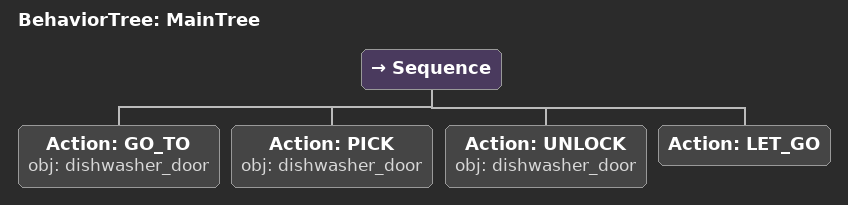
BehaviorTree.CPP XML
<root main_tree_to_execute="MainTree">
  <BehaviorTree ID="MainTree">
    <Sequence>
      <!-- Go to dishwasher_door -->
      <Action ID="GO_TO" obj="dishwasher_door" />
      <!-- Pick dishwasher_door -->
      <Action ID="PICK" obj="dishwasher_door" />
      <!-- Unlock dishwasher_door -->
      <Action ID="UNLOCK" obj="dishwasher_door" />
      <!-- Let go -->
      <Action ID="LET_GO" />
    </Sequence>
  </BehaviorTree>
</root>
